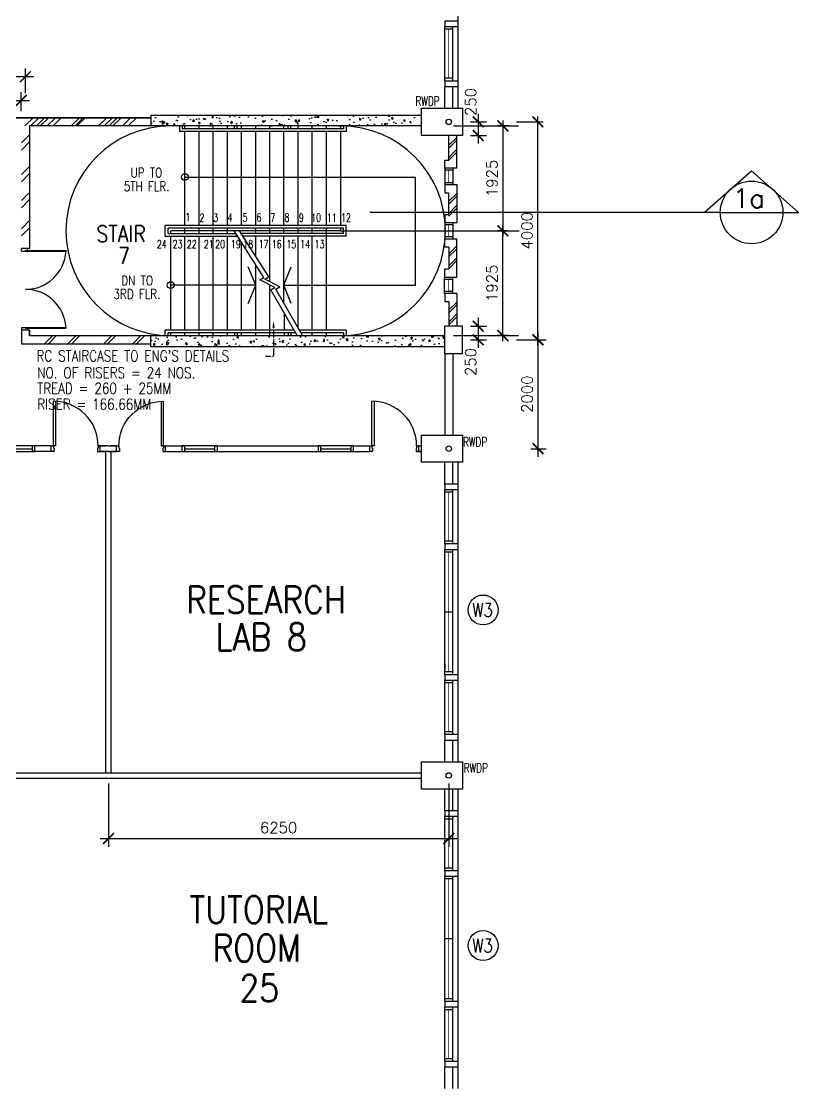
# Model space of a CAD drawing. Extents: x 2266480 to 2632177, y -858634 to -757244.
# Drawn here: x 2357669 to 2371945, y -832174 to -812578 of the extents above; entities that cross this region are included whole.
import ezdxf

# ---------------------------------------------------------------- set-up
doc = ezdxf.new("R2010")
doc.units = 0
doc.header["$LTSCALE"] = 10
doc.header["$MEASUREMENT"] = 0
doc.linetypes.add('DIVIDE', pattern=[1.25, 0.5, -0.25, 0, -0.25, 0, -0.25])
doc.layers.get('0').update_dxf_attribs({"linetype": 'CONTINUOUS'})
doc.layers.get('DEFPOINTS').update_dxf_attribs({"linetype": 'CONTINUOUS'})
for name, color, linetype in [('AR', 7, 'CONTINUOUS'), ('COL', 3, 'CONTINUOUS'), ('DIM', 7, 'CONTINUOUS'), ('DR', 7, 'CONTINUOUS'), ('H', 1, 'CONTINUOUS'), ('hatch', 7, 'CONTINUOUS'), ('LINE', 7, 'CONTINUOUS'), ('partition', 7, 'CONTINUOUS'), ('PL', 5, 'CONTINUOUS'), ('RWDP', 145, 'CONTINUOUS'), ('stair', 7, 'CONTINUOUS'), ('T50', 4, 'CONTINUOUS'), ('WALL', 2, 'CONTINUOUS'), ('WIN', 5, 'CONTINUOUS'), ('WIN-T', 7, 'CONTINUOUS'), ('WP', 50, 'DIVIDE')]:
    doc.layers.add(name, color=color, linetype=linetype)
doc.styles.add('ROMANS', font='romans')
doc.styles.get("Standard").update_dxf_attribs({"font": 'ROMANS.SHX'})
doc.dimstyles.new('STANDARD$0', dxfattribs={"dimscale": 0, "dimtxt": 8, "dimasz": 6, "dimexe": 1, "dimexo": 1, "dimgap": 3, "dimtad": 1, "dimdec": 0, "dimlfac": -1, "dimrnd": 1, "dimzin": 0, "dimdsep": 46, "dimtxsty": 'Standard', "dimcen": 0, "dimclrd": 5, "dimclre": 250, "dimadec": 0, "dimazin": 0, "dimtfac": 1, "dimtdec": 4, "dimtofl": 0, "dimtmove": 0, "dimatfit": 3, "dimfxl": 1, "dimtolj": 1, "dimtzin": 0, "dimarcsym": 0})
pattern_1 = [(95, (295872.48, 1160.54), (275.776, 231.40354), [37.5, -412.5]), (40, (295872.48, 1160.54), (-314.996084, 216.884075), [30, -330]), (145.4514, (295895.46, 1179.82), (-39.219734, 448.28764), [31.870095, -350.571056]), (91.1842, (295801.77, 1231.25), (435.8465, 318.80688), [56.25, -618.75]), (141.6356, (295838.1, 1257.8), (-13.94951, 674.85584), [47.80514, -525.8565]), (36.1842, (295801.77, 1231.25), (-13.95003, 674.85583), [45, -495]), (66, (295854.8, 1248.92), (353.385786, 68.69124), [37.5, -412.5]), (11, (295854.8, 1248.92), (-170.354297, 342.40422), [30, -330]), (116.4514, (295884.25, 1254.65), (183.03181, 411.09531), [31.870095, -350.571056]), (82.5, (295872.48, 1160.54), (-113.396593, 121.994909), [0, -326, 0, -335, 0, -331.25]), (52.5, (295872.48, 1160.54), (-46.436471, 232.454725), [0, -191, 0, -318.5, 0, -126.25]), (12.5, (295793.64, 1081.69), (196.709084, 180.760381), [0, -125, 0, -390, 0, -517.5]), (2.5, (295758.28, 1046.34), (170.794992, 241.579903), [0, -162.5, 0, -259, 0, -367.5])]

# ---------------------------------------------------------------- blocks, each defined once
blk = doc.blocks.new('FG')
at = {"layer": 'LINE', "linetype": 'Continuous'}
for points in [[(0, 0), (50, 0), (50, 100), (0, 100)], [(600, 0), (650, 0), (650, 100), (600, 100)]]:
    blk.add_lwpolyline(points, close=True, dxfattribs=at)
at = {"layer": 'LINE', "color": 5, "linetype": 'Continuous'}
for points in [[(600, 100), (50, 100)], [(50, 0), (600, 0)]]:
    blk.add_lwpolyline(points, dxfattribs=at)
at = {"layer": 'LINE', "color": 1, "linetype": 'Continuous'}
blk.add_lwpolyline([(50, 50), (600, 50)], dxfattribs=at)
blk = doc.blocks.new('_ARCHTICK')
at = {"color": 0, "linetype": 'ByBlock', "const_width": 0.15}
blk.add_lwpolyline([(-0.5, -0.5), (0.5, 0.5)], dxfattribs=at)
blk = doc.blocks.new('*D87')
at = {"layer": 'DEFPOINTS', "color": 0, "transparency": 16777216}
for p in [(2366875, -818424), (2366875, -820424), (2367158, -820424)]:
    blk.add_point(p, dxfattribs=at)
at = {"layer": 'partition', "color": 7, "lineweight": -2, "transparency": 16777216}
for p, q in [((2367158, -818274), (2367158, -820574)), ((2367025, -818424), (2367308, -818424)), ((2367025, -820424), (2367308, -820424))]:
    blk.add_line(p, q, dxfattribs=at)
at = {"layer": 'partition', "color": 7, "lineweight": -2, "transparency": 16777216, "xscale": 200, "yscale": 200, "zscale": 200}
for p, rotation in [((2367158, -818424), 90), ((2367158, -820424), 270)]:
    blk.add_blockref('_ARCHTICK', p, dxfattribs=dict(at, rotation=rotation))
at = {"layer": 'partition', "color": 7, "transparency": 16777216, "insert": (2366958, -819424), "char_height": 200, "attachment_point": 5, "rotation": 90, "style": 'ROMANS'}
blk.add_mtext('\\A1;2000', dxfattribs=at)
blk = doc.blocks.new('*D186')
at = {"layer": 'DEFPOINTS', "color": 0, "transparency": 16777216}
for p in [(2359269, -826424), (2365519, -826424), (2365519, -827582)]:
    blk.add_point(p, dxfattribs=at)
at = {"layer": 'DIM', "color": 7, "lineweight": -2, "transparency": 16777216}
for p, q in [((2359269, -826574), (2359269, -827732)), ((2365519, -826574), (2365519, -827732)), ((2359119, -827582), (2365669, -827582))]:
    blk.add_line(p, q, dxfattribs=at)
at = {"layer": 'DIM', "color": 7, "lineweight": -2, "transparency": 16777216, "xscale": 200, "yscale": 200, "zscale": 200, "rotation": 180}
blk.add_blockref('_ARCHTICK', (2359269, -827582), dxfattribs=at)
at = {"layer": 'DIM', "color": 7, "lineweight": -2, "transparency": 16777216, "xscale": 200, "yscale": 200, "zscale": 200}
blk.add_blockref('_ARCHTICK', (2365519, -827582), dxfattribs=at)
at = {"layer": 'DIM', "color": 7, "transparency": 16777216, "insert": (2362394, -827382), "char_height": 200, "attachment_point": 5, "style": 'ROMANS'}
blk.add_mtext('\\A1;6250', dxfattribs=at)
blk = doc.blocks.new('d900-1b1')
at = {"layer": 'DR'}
for p, q in [((40, 100), (40, 920)), ((80, 919), (80, 100)), ((0, 0), (0, 100)), ((0, 100), (40, 100)), ((50, 0), (0, 0)), ((80, 100), (40, 100)), ((40, 100), (40, 60)), ((40, 60), (50, 60)), ((50, 60), (50, 0)), ((860, 60), (850, 60)), ((850, 60), (850, 0)), ((850, 0), (900, 0)), ((860, 100), (860, 60)), ((900, 100), (860, 100)), ((900, 0), (900, 100))]:
    blk.add_line(p, q, dxfattribs=at)
blk.add_arc((40, 100), 820, 0, 90, dxfattribs=at)
blk = doc.blocks.new('*D318')
at = {"color": 7, "lineweight": -2, "transparency": 16777216}
for p, q in [((2366060, -814274), (2366060, -814824)), ((2365919, -814424), (2366210, -814424)), ((2365919, -814674), (2366210, -814674))]:
    blk.add_line(p, q, dxfattribs=at)
at = {"layer": 'DEFPOINTS', "color": 0, "transparency": 16777216}
for p in [(2365769, -814424), (2365769, -814674), (2366060, -814674)]:
    blk.add_point(p, dxfattribs=at)
at = {"color": 7, "lineweight": -2, "transparency": 16777216, "xscale": 200, "yscale": 200, "zscale": 200}
for p, rotation in [((2366060, -814424), 90), ((2366060, -814674), 270)]:
    blk.add_blockref('_ARCHTICK', p, dxfattribs=dict(at, rotation=rotation))
at = {"color": 7, "transparency": 16777216, "insert": (2365922, -814059), "char_height": 200, "attachment_point": 5, "rotation": 90, "style": 'ROMANS'}
blk.add_mtext('\\A1;250', dxfattribs=at)
blk = doc.blocks.new('*D311')
at = {"color": 7, "lineweight": -2, "transparency": 16777216}
for p, q in [((2366060, -818024), (2366060, -818574)), ((2365919, -818174), (2366210, -818174)), ((2365919, -818424), (2366210, -818424))]:
    blk.add_line(p, q, dxfattribs=at)
at = {"layer": 'DEFPOINTS', "color": 0, "transparency": 16777216}
for p in [(2365769, -818174), (2365769, -818424), (2366060, -818424)]:
    blk.add_point(p, dxfattribs=at)
at = {"color": 7, "lineweight": -2, "transparency": 16777216, "xscale": 200, "yscale": 200, "zscale": 200}
for p, rotation in [((2366060, -818174), 90), ((2366060, -818424), 270)]:
    blk.add_blockref('_ARCHTICK', p, dxfattribs=dict(at, rotation=rotation))
at = {"color": 7, "transparency": 16777216, "insert": (2365922, -818833), "char_height": 200, "attachment_point": 5, "rotation": 90, "style": 'ROMANS'}
blk.add_mtext('\\A1;250', dxfattribs=at)
blk = doc.blocks.new('*D312')
at = {"color": 7, "lineweight": -2, "transparency": 16777216}
for p, q in [((2367156, -818524), (2367156, -814324)), ((2366763, -814424), (2367256, -814424)), ((2366763, -818424), (2367256, -818424))]:
    blk.add_line(p, q, dxfattribs=at)
at = {"layer": 'DEFPOINTS', "color": 0, "transparency": 16777216}
for p in [(2366663, -814424), (2367156, -814424), (2366663, -818424)]:
    blk.add_point(p, dxfattribs=at)
at = {"color": 7, "lineweight": -2, "transparency": 16777216, "xscale": 200, "yscale": 200, "zscale": 200}
for p, rotation in [((2367156, -814424), 90), ((2367156, -818424), 270)]:
    blk.add_blockref('_ARCHTICK', p, dxfattribs=dict(at, rotation=rotation))
at = {"color": 7, "transparency": 16777216, "insert": (2366956, -816424), "char_height": 200, "attachment_point": 5, "rotation": 90, "style": 'ROMANS'}
blk.add_mtext('\\A1;4000', dxfattribs=at)
blk = doc.blocks.new('*D313')
at = {"layer": 'DEFPOINTS', "color": 0, "transparency": 16777216}
for p in [(2366717, -814499), (2366513, -816424), (2366701, -816424)]:
    blk.add_point(p, dxfattribs=at)
at = {"layer": 'stair', "color": 7, "lineweight": -2, "transparency": 16777216}
for p, q in [((2366617, -814499), (2366413, -814499)), ((2366513, -814399), (2366513, -816524)), ((2366601, -816424), (2366413, -816424))]:
    blk.add_line(p, q, dxfattribs=at)
at = {"layer": 'stair', "color": 7, "lineweight": -2, "transparency": 16777216, "xscale": 200, "yscale": 200, "zscale": 200}
for p, rotation in [((2366513, -814499), 90), ((2366513, -816424), 270)]:
    blk.add_blockref('_ARCHTICK', p, dxfattribs=dict(at, rotation=rotation))
at = {"layer": 'stair', "color": 7, "transparency": 16777216, "insert": (2366313, -815462), "char_height": 200, "attachment_point": 5, "rotation": 90, "style": 'ROMANS'}
blk.add_mtext('\\A1;1925', dxfattribs=at)
blk = doc.blocks.new('*D314')
at = {"layer": 'DEFPOINTS', "color": 0, "transparency": 16777216}
for p in [(2366513, -816424), (2366701, -816424), (2366717, -818349)]:
    blk.add_point(p, dxfattribs=at)
at = {"layer": 'stair', "color": 7, "lineweight": -2, "transparency": 16777216}
for p, q in [((2366513, -818449), (2366513, -816324)), ((2366601, -816424), (2366413, -816424)), ((2366617, -818349), (2366413, -818349))]:
    blk.add_line(p, q, dxfattribs=at)
at = {"layer": 'stair', "color": 7, "lineweight": -2, "transparency": 16777216, "xscale": 200, "yscale": 200, "zscale": 200}
for p, rotation in [((2366513, -816424), 90), ((2366513, -818349), 270)]:
    blk.add_blockref('_ARCHTICK', p, dxfattribs=dict(at, rotation=rotation))
at = {"layer": 'stair', "color": 7, "transparency": 16777216, "insert": (2366313, -817387), "char_height": 200, "attachment_point": 5, "rotation": 90, "style": 'ROMANS'}
blk.add_mtext('\\A1;1925', dxfattribs=at)
blk = doc.blocks.new('*D315')
at = {"color": 7, "lineweight": -2, "transparency": 16777216}
for p, q in [((2357894, -813596), (2355119, -813596)), ((2355269, -813900), (2355269, -813446)), ((2357744, -813900), (2357744, -813446))]:
    blk.add_line(p, q, dxfattribs=at)
at = {"layer": 'DEFPOINTS', "color": 0, "transparency": 16777216}
for p in [(2355269, -813596), (2355269, -814050), (2357744, -814050)]:
    blk.add_point(p, dxfattribs=at)
at = {"color": 7, "lineweight": -2, "transparency": 16777216, "xscale": 200, "yscale": 200, "zscale": 200}
for p, rotation in [((2355269, -813596), 179.9999999881771), ((2357744, -813596), 359.9999999881771)]:
    blk.add_blockref('_ARCHTICK', p, dxfattribs=dict(at, rotation=rotation))
at = {"color": 7, "transparency": 16777216, "insert": (2356411, -813391), "char_height": 200, "attachment_point": 5, "rotation": 360, "style": 'ROMANS'}
blk.add_mtext('\\A1;2475', dxfattribs=at)
blk = doc.blocks.new('*D317')
at = {"layer": 'DEFPOINTS', "color": 0, "transparency": 16777216}
for p in [(2357669, -814031), (2355894, -814380), (2357669, -814380)]:
    blk.add_point(p, dxfattribs=at)
at = {"layer": 'LINE', "color": 7, "lineweight": -2, "transparency": 16777216}
for p, q in [((2355894, -814230), (2355894, -813881)), ((2357669, -814230), (2357669, -813881)), ((2355744, -814031), (2357819, -814031))]:
    blk.add_line(p, q, dxfattribs=at)
at = {"layer": 'LINE', "color": 7, "lineweight": -2, "transparency": 16777216, "xscale": 200, "yscale": 200, "zscale": 200, "rotation": 180}
blk.add_blockref('_ARCHTICK', (2355894, -814031), dxfattribs=at)
at = {"layer": 'LINE', "color": 7, "lineweight": -2, "transparency": 16777216, "xscale": 200, "yscale": 200, "zscale": 200}
blk.add_blockref('_ARCHTICK', (2357669, -814031), dxfattribs=at)
at = {"layer": 'LINE', "color": 7, "transparency": 16777216, "insert": (2356782, -813831), "char_height": 200, "attachment_point": 5, "style": 'ROMANS'}
blk.add_mtext('\\A1;1775', dxfattribs=at)
blk = doc.blocks.new('D1500-1')
at = {"layer": 'DR'}
for p, q in [((38, 77), (38, 821)), ((38, 821), (50, 820)), ((50, 0), (50, 820)), ((1462, 821), (1450, 820)), ((1450, 0), (1450, 820)), ((1462, 77), (1462, 821)), ((38, 115), (0, 115)), ((50, 0), (0, 0)), ((50, 77), (38, 77)), ((1450, 77), (1462, 77)), ((1462, 115), (1500, 115)), ((1450, 0), (1500, 0))]:
    blk.add_line(p, q, dxfattribs=at)
for centre, start, end in [((5, 77), 0.0238, 86.5289), ((1495, 77), 93.4711, 179.9762)]:
    blk.add_arc(centre, 745, start, end, dxfattribs=at)

msp = doc.modelspace()

# ---------------------------------------------------------------- hatches: boundary and pattern name
at = {"layer": 'hatch'}
h = msp.add_hatch(dxfattribs=at)
h.set_pattern_fill('AR-CONC', color=0, scale=50, angle=45, style=0)
h.set_pattern_definition(pattern_1)
h.paths.add_polyline_path([(2360049.4, -814299.1), (2365019.4, -814299.1), (2365019.4, -814499.1), (2360049.4, -814499.1)])
h = msp.add_hatch(dxfattribs=at)
h.set_pattern_fill('AR-CONC', color=0, scale=50, angle=45, style=0)
h.set_pattern_definition(pattern_1)
h.paths.add_polyline_path([(2360049.4, -818349.1), (2360049.4, -818549.1), (2365444.4, -818549.1), (2365444.4, -818349.1)])

# ---------------------------------------------------------------- linework, layer by layer
at = {"color": 0}
for p, q in [((2365694.4, -814174.1), (2365694.4, -808674.1)), ((2357669.4, -818349.1), (2357669.4, -818499.1)), ((2365694.4, -826174.1), (2365694.4, -820674.1)), ((2365694.4, -832174.1), (2365694.4, -826674.1))]:
    msp.add_line(p, q, dxfattribs=at)
at = {"layer": 'AR', "color": 0}
for p, q in [((2370210.5, -816086.9), (2371078, -815324.6)), ((2371945.5, -816086.9), (2371078, -815324.6)), ((2370210.5, -816086.9), (2364072.2, -816086.9)), ((2370505.6, -816086.9), (2370210.5, -816086.9)), ((2370505.6, -816086.9), (2371655.6, -816086.9)), ((2371655.6, -816086.9), (2371945.5, -816086.9))]:
    msp.add_line(p, q, dxfattribs=at)
msp.add_circle((2371080.6, -816086.9), 575, dxfattribs=at)
at = {"layer": 'COL', "color": 0}
for p, q in [((2360049.4, -814299.1), (2365019.4, -814299.1)), ((2360049.4, -814299.1), (2360049.4, -814499.1)), ((2365019.4, -814499.1), (2360049.4, -814499.1)), ((2365444.4, -818674.1), (2365444.4, -818174.1)), ((2365769.4, -818174.1), (2365444.4, -818174.1)), ((2365769.4, -818674.1), (2365769.4, -818174.1)), ((2360049.4, -818349.1), (2365444.4, -818349.1)), ((2360049.4, -818549.1), (2360049.4, -818349.1)), ((2360049.4, -818549.1), (2365444.4, -818549.1)), ((2365444.4, -818674.1), (2365769.4, -818674.1))]:
    msp.add_line(p, q, dxfattribs=at)
for points in [[(2365769.4, -814674.1), (2365019.4, -814674.1), (2365019.4, -814174.1), (2365769.4, -814174.1)], [(2365769.4, -820674.1), (2365019.4, -820674.1), (2365019.4, -820174.1), (2365769.4, -820174.1)], [(2365769.4, -826674.1), (2365019.4, -826674.1), (2365019.4, -826174.1), (2365769.4, -826174.1)]]:
    msp.add_lwpolyline(points, close=True, dxfattribs=at)
at = {"layer": 'DR', "color": 0}
for p, q in [((2359119.4, -820374.1), (2359219.4, -820374.1)), ((2359419.4, -820374.1), (2359319.4, -820374.1)), ((2364919.4, -820374.1), (2365019.4, -820374.1)), ((2359219.4, -820474.1), (2359119.4, -820474.1)), ((2359119.4, -820474.1), (2359219.4, -820474.1)), ((2359119.4, -820474.1), (2359219.4, -820474.1)), ((2359269.4, -820474.1), (2359119.4, -820474.1)), ((2359269.4, -820474.1), (2359419.4, -820474.1)), ((2359319.4, -820474.1), (2359419.4, -820474.1)), ((2359419.4, -820474.1), (2359319.4, -820474.1)), ((2359419.4, -820474.1), (2359319.4, -820474.1)), ((2365019.4, -820474.1), (2364919.4, -820474.1)), ((2364919.4, -820474.1), (2365019.4, -820474.1)), ((2364919.4, -820474.1), (2365019.4, -820474.1))]:
    msp.add_line(p, q, dxfattribs=at)
at = {"layer": 'H', "color": 0}
for p, q in [((2358096.9, -814349.1), (2357946.9, -814499.1)), ((2358167.6, -814349.1), (2358017.6, -814499.1)), ((2358736.4, -814349.1), (2358586.4, -814499.1)), ((2358807.1, -814349.1), (2358657.1, -814499.1)), ((2359430.4, -814349.1), (2359280.4, -814499.1)), ((2359501.1, -814349.1), (2359351.1, -814499.1)), ((2365517.3, -814859.9), (2365667.3, -814709.9)), ((2365517.3, -814911.6), (2365667.3, -814761.6)), ((2365519.4, -815076.6), (2365669.4, -814926.6)), ((2365519.4, -815128.3), (2365669.4, -814978.3)), ((2365517.3, -815888.5), (2365667.3, -815738.5)), ((2365517.3, -815940.2), (2365667.3, -815790.2)), ((2365519.4, -816105.3), (2365669.4, -815955.3)), ((2365519.4, -816156.9), (2365669.4, -816006.9)), ((2365517.3, -816851), (2365667.3, -816701)), ((2365517.3, -816902.7), (2365667.3, -816752.7)), ((2365519.4, -817067.8), (2365669.4, -816917.8)), ((2365519.4, -817119.4), (2365669.4, -816969.4)), ((2365517.3, -817884.2), (2365667.3, -817734.2)), ((2365517.3, -817935.9), (2365667.3, -817785.9)), ((2365519.4, -818100.9), (2365669.4, -817950.9)), ((2365519.4, -818152.6), (2365669.4, -818002.6)), ((2358245.9, -818349.1), (2358095.9, -818499.1)), ((2358316.6, -818349.1), (2358166.6, -818499.1)), ((2358674.9, -818349.1), (2358524.9, -818499.1)), ((2358745.6, -818349.1), (2358595.6, -818499.1)), ((2359331.9, -818349.1), (2359181.9, -818499.1)), ((2359402.6, -818349.1), (2359252.6, -818499.1)), ((2359864.5, -818349.1), (2359714.5, -818499.1)), ((2359935.3, -818349.1), (2359785.3, -818499.1))]:
    msp.add_line(p, q, dxfattribs=at)
at = {"layer": 'hatch', "color": 0}
for p, q in [((2357734.5, -814499.1), (2357884.5, -814349.1)), ((2357840.6, -814499.1), (2357990.6, -814349.1)), ((2358144.8, -814499.1), (2358294.8, -814349.1)), ((2358250.9, -814499.1), (2358400.9, -814349.1)), ((2358584.6, -814499.1), (2358734.6, -814349.1)), ((2358690.7, -814499.1), (2358840.7, -814349.1)), ((2359086.9, -814499.1), (2359236.9, -814349.1)), ((2359193, -814499.1), (2359343, -814349.1)), ((2359526.7, -814499.1), (2359676.7, -814349.1)), ((2359632.8, -814499.1), (2359782.8, -814349.1)), ((2357819.4, -814660.9), (2357669.4, -814810.9)), ((2357819.4, -814793.3), (2357669.4, -814943.3)), ((2357819.4, -815242.3), (2357669.4, -815392.3)), ((2357819.4, -815374.7), (2357669.4, -815524.7)), ((2357819.4, -815718.6), (2357669.4, -815868.6)), ((2357819.4, -815851), (2357669.4, -816001)), ((2357819.4, -816237), (2357669.4, -816387)), ((2357819.4, -816369.4), (2357669.4, -816519.4))]:
    msp.add_line(p, q, dxfattribs=at)
at = {"layer": 'LINE', "color": 0}
msp.add_lwpolyline([(2362319.4, -820374.1), (2362319.4, -820374.1)], dxfattribs=at)
at = {"layer": 'partition', "color": 0}
for p, q in [((2358219.4, -820374.1), (2357869.4, -820374.1)), ((2359269.4, -820374.1), (2359119.4, -820374.1)), ((2359269.4, -820374.1), (2359419.4, -820374.1)), ((2360319.4, -820374.1), (2360669.4, -820374.1)), ((2361219.4, -820374.1), (2363169.4, -820374.1)), ((2363719.4, -820374.1), (2364069.4, -820374.1)), ((2358219.4, -820474.1), (2357869.4, -820474.1)), ((2359119.4, -820474.1), (2359219.4, -820474.1)), ((2359119.4, -820474.1), (2359219.4, -820474.1)), ((2359219.4, -820474.1), (2359119.4, -820474.1)), ((2359119.4, -820474.1), (2359219.4, -820474.1)), ((2359219.4, -826374.1), (2359219.4, -820474.1)), ((2359319.4, -826374.1), (2359319.4, -820474.1)), ((2359419.4, -820474.1), (2359319.4, -820474.1)), ((2359419.4, -820474.1), (2359319.4, -820474.1)), ((2359319.4, -820474.1), (2359419.4, -820474.1)), ((2359419.4, -820474.1), (2359319.4, -820474.1)), ((2360319.4, -820474.1), (2360669.4, -820474.1)), ((2361219.4, -820474.1), (2363169.4, -820474.1)), ((2363719.4, -820474.1), (2364069.4, -820474.1)), ((2364919.4, -820474.1), (2365019.4, -820474.1)), ((2364919.4, -820474.1), (2365019.4, -820474.1)), ((2365019.4, -820474.1), (2364919.4, -820474.1)), ((2364919.4, -820474.1), (2365019.4, -820474.1)), ((2365444.4, -824374.1), (2365444.4, -824474.1)), ((2355894.4, -826374.1), (2365019.4, -826374.1)), ((2355894.4, -826474.1), (2365019.4, -826474.1))]:
    msp.add_line(p, q, dxfattribs=at)
at = {"layer": 'PL', "color": 0}
for p, q in [((2365444.4, -815274.1), (2365444.4, -815574.1)), ((2365594.4, -815312.1), (2365444.4, -815312.1)), ((2365594.4, -815274.1), (2365594.4, -815574.1)), ((2365444.4, -816274.1), (2365444.4, -816574.1)), ((2365594.4, -816312.1), (2365444.4, -816312.1)), ((2365594.4, -816274.1), (2365594.4, -816574.1)), ((2365594.4, -816536.1), (2365444.4, -816536.1)), ((2365443, -817574.1), (2365443, -817274.1)), ((2365594.4, -817574.1), (2365594.4, -817274.1)), ((2365594.4, -817536.1), (2365444.4, -817536.1))]:
    msp.add_line(p, q, dxfattribs=at)
at = {"layer": 'RWDP', "color": 0}
for centre in [(2365519.4, -814425), (2365519.4, -820424.1), (2365519.4, -826424.1)]:
    msp.add_circle(centre, 50, dxfattribs=at)
at = {"layer": 'stair', "color": 0}
for p, q in [((2360573.1, -814499.1), (2360573.1, -814599.1)), ((2360623.1, -814499.1), (2360623.1, -814549.1)), ((2363583.1, -814549.1), (2360623.1, -814549.1)), ((2360673.1, -814549.1), (2360673.1, -814499.1)), ((2360933.1, -814549.1), (2360933.1, -814499.1)), ((2361193.1, -814549.1), (2361193.1, -814499.1)), ((2361453.1, -814549.1), (2361453.1, -814499.1)), ((2361584.8, -814549.1), (2361584.8, -814499.1)), ((2361634.8, -814549.1), (2361634.8, -814499.1)), ((2361713.1, -814549.1), (2361713.1, -814499.1)), ((2361973.1, -814549.1), (2361973.1, -814499.1)), ((2362233.1, -814549.1), (2362233.1, -814499.1)), ((2362493.1, -814549.1), (2362493.1, -814499.1)), ((2362571.4, -814549.1), (2362571.4, -814499.1)), ((2362621.4, -814549.1), (2362621.4, -814499.1)), ((2362753.1, -814549.1), (2362753.1, -814499.1)), ((2363013.1, -814549.1), (2363013.1, -814499.1)), ((2363273.1, -814549.1), (2363273.1, -814499.1)), ((2363533.1, -814499.1), (2363533.1, -814549.1)), ((2363583.1, -814499.1), (2363583.1, -814549.1)), ((2363633.1, -814499.1), (2363633.1, -814599.1)), ((2365608.1, -814499.1), (2366799.1, -814499.1)), ((2363633.1, -814599.1), (2360573.1, -814599.1)), ((2360673.1, -816324.1), (2360673.1, -814599.1)), ((2360933.1, -816324.1), (2360933.1, -814599.1)), ((2361193.1, -816324.1), (2361193.1, -814599.1)), ((2361453.1, -816324.1), (2361453.1, -814599.1)), ((2361713.1, -816324.1), (2361713.1, -814599.1)), ((2361973.1, -816324.1), (2361973.1, -814599.1)), ((2362233.1, -816324.1), (2362233.1, -814599.1)), ((2362493.1, -816324.1), (2362493.1, -814599.1)), ((2362753.1, -816324.1), (2362753.1, -814599.1)), ((2363013.1, -816324.1), (2363013.1, -814599.1)), ((2363273.1, -816324.1), (2363273.1, -814599.1)), ((2363533.1, -814599.1), (2363533.1, -816324.1)), ((2360673.1, -815436.6), (2364905.7, -815436.6)), ((2364905.7, -817420.7), (2364905.7, -815436.6)), ((2363633.1, -816324.1), (2360313.1, -816324.1)), ((2360313.1, -816524.1), (2360313.1, -816324.1)), ((2363633.1, -816524.1), (2363633.1, -816324.1)), ((2360313.1, -816524.1), (2361640.1, -816524.1)), ((2363583.1, -816374.1), (2360363.1, -816374.1)), ((2360363.1, -816474.1), (2360363.1, -816374.1)), ((2360363.1, -816474.1), (2361608.2, -816474.1)), ((2360708.1, -816424.1), (2360413.1, -816424.1)), ((2360413.1, -816474.1), (2360413.1, -816424.1)), ((2360413.1, -818249.1), (2360413.1, -816524.1)), ((2360673.1, -816424.1), (2360673.1, -816374.1)), ((2363533.1, -816424.1), (2360673.1, -816424.1)), ((2360673.1, -816474.1), (2360673.1, -816424.1)), ((2360673.1, -818249.1), (2360673.1, -816524.1)), ((2360933.1, -816424.1), (2360933.1, -816374.1)), ((2360933.1, -816474.1), (2360933.1, -816424.1)), ((2360933.1, -818249.1), (2360933.1, -816524.1)), ((2361193.1, -816424.1), (2361193.1, -816374.1)), ((2361193.1, -816424.1), (2361193.1, -816374.1)), ((2361193.1, -816474.1), (2361193.1, -816424.1)), ((2361193.1, -818249.1), (2361193.1, -816524.1)), ((2361453.1, -816424.1), (2361453.1, -816374.1)), ((2361453.1, -816424.1), (2361453.1, -816374.1)), ((2361453.1, -816474.1), (2361453.1, -816424.1)), ((2361453.1, -818249.1), (2361453.1, -816524.1)), ((2363583.1, -816474.1), (2361708.8, -816474.1)), ((2363533.1, -816424.1), (2361733.7, -816424.1)), ((2363633.1, -816524.1), (2361740.8, -816524.1)), ((2361973.1, -816424.1), (2361973.1, -816374.1)), ((2361973.1, -816474.1), (2361973.1, -816424.1)), ((2361973.1, -816474.1), (2361973.1, -816428.5)), ((2361973.1, -816887.7), (2361973.1, -816524.1)), ((2362233.1, -816424.1), (2362233.1, -816374.1)), ((2362233.1, -816474.1), (2362233.1, -816424.1)), ((2362233.1, -816474.1), (2362233.1, -816424.1)), ((2362233.1, -817356), (2362233.1, -816524.1)), ((2362493.1, -816424.1), (2362493.1, -816374.1)), ((2362493.1, -816474.1), (2362493.1, -816424.1)), ((2362493.1, -816474.1), (2362493.1, -816424.1)), ((2362493.1, -817752.5), (2362493.1, -816524.1)), ((2362753.1, -816424.1), (2362753.1, -816374.1)), ((2362753.1, -816474.1), (2362753.1, -816424.1)), ((2362753.1, -816474.1), (2362753.1, -816424.1)), ((2362753.1, -818207.4), (2362753.1, -816524.1)), ((2363013.1, -816424.1), (2363013.1, -816374.1)), ((2363013.1, -816474.1), (2363013.1, -816424.1)), ((2363013.1, -816474.1), (2363013.1, -816424.1)), ((2363013.1, -818249.1), (2363013.1, -816524.1)), ((2363273.1, -816424.1), (2363273.1, -816374.1)), ((2363273.1, -818249.1), (2363273.1, -816374.1)), ((2363273.1, -816474.1), (2363273.1, -816424.1)), ((2363273.1, -816474.1), (2363273.1, -816424.1)), ((2363533.1, -816374.1), (2363533.1, -816424.1)), ((2363533.1, -816424.1), (2366810.1, -816424.1)), ((2363583.1, -816474.1), (2363583.1, -816374.1)), ((2361713.1, -818249.1), (2361713.1, -816626.8)), ((2361973.1, -818249.1), (2361973.1, -817046)), ((2361973.1, -817420.7), (2360413.1, -817420.7)), ((2362233.1, -818349.1), (2362233.1, -817418)), ((2362493.1, -817420.7), (2364905.7, -817420.7)), ((2362500.6, -818249.1), (2362500.6, -817928.4)), ((2360313.1, -818349.1), (2360313.1, -818249.1)), ((2362676.4, -818249.1), (2360313.1, -818249.1)), ((2360363.1, -818349.1), (2360363.1, -818299.1)), ((2362705, -818299.1), (2360363.1, -818299.1)), ((2360413.1, -818349.1), (2360413.1, -818299.1)), ((2360673.1, -818349.1), (2360673.1, -818299.1)), ((2360933.1, -818349.1), (2360933.1, -818299.1)), ((2361193.1, -818349.1), (2361193.1, -818299.1)), ((2361453.1, -818349.1), (2361453.1, -818299.1)), ((2361584.8, -818299.1), (2361584.8, -818349.1)), ((2361634.8, -818299.1), (2361634.8, -818349.1)), ((2361713.1, -818349.1), (2361713.1, -818299.1)), ((2361973.1, -818349.1), (2361973.1, -818299.1)), ((2362500.6, -818349.1), (2362500.6, -818299.1)), ((2362571.4, -818299.1), (2362571.4, -818349.1)), ((2362621.4, -818299.1), (2362621.4, -818349.1)), ((2363633.1, -818249.1), (2362776.9, -818249.1)), ((2363583.1, -818299.1), (2362805.5, -818299.1)), ((2363013.1, -818349.1), (2363013.1, -818299.1)), ((2363273.1, -818349.1), (2363273.1, -818299.1)), ((2363583.1, -818299.1), (2363583.1, -818349.1)), ((2363633.1, -818249.1), (2363633.1, -818349.1)), ((2365608.1, -818349.1), (2366799.1, -818349.1))]:
    msp.add_line(p, q, dxfattribs=at)
for points in [[(2362733.6, -818349.1), (2362252.3, -817507.2), (2362324.6, -817465.9), (2362051.1, -817322.8), (2362123.3, -817281.5), (2361576.3, -816424.1)], [(2362834.1, -818349.1), (2362345.2, -817493.8), (2362417.4, -817452.5), (2362144, -817309.4), (2362216.2, -817268.1), (2361676.9, -816424.1)], [(2361838.3, -817757.7), (2361973.1, -817420.7), (2361838.3, -817083.6)], [(2362627.8, -817757.7), (2362493.1, -817420.7), (2362627.8, -817083.6)]]:
    msp.add_lwpolyline(points, dxfattribs=at)
for centre in [(2360673.1, -815436.6), (2360413.1, -817420.7)]:
    msp.add_circle(centre, 62.5, dxfattribs=at)
for centre, start, end in [((2360413.1, -816424.1), 90, 270), ((2363533.1, -816424.1), 270, 90)]:
    msp.add_arc(centre, 1925, start, end, dxfattribs=at)
at = {"layer": 'WALL', "color": 0}
for p, q in [((2365444.4, -814174.1), (2365444.4, -813774.1)), ((2365594.4, -814174.1), (2365594.4, -813774.1)), ((2360049.4, -814349.1), (2355894.4, -814349.1)), ((2356344.4, -814349.1), (2360049.4, -814349.1)), ((2360049.4, -814499.1), (2357819.4, -814499.1)), ((2357819.4, -814499.1), (2357819.4, -816749.1)), ((2365669.4, -815274.1), (2365669.4, -814674.1)), ((2365444.4, -815124.1), (2365519.4, -815124.1)), ((2365444.4, -815274.1), (2365444.4, -815124.1)), ((2365669.4, -815274.1), (2365444.4, -815274.1)), ((2365444.4, -815574.1), (2365444.4, -815724.1)), ((2365444.4, -815574.1), (2365669.4, -815574.1)), ((2365444.4, -815724.1), (2365519.4, -815724.1)), ((2365519.4, -816124.1), (2365519.4, -815724.1)), ((2365669.4, -815574.1), (2365669.4, -816274.1)), ((2365444.4, -816124.1), (2365519.4, -816124.1)), ((2365519.4, -816724.1), (2365444.4, -816724.1)), ((2365519.4, -816724.1), (2365519.4, -817124.1)), ((2365669.4, -817274.1), (2365669.4, -816574.1)), ((2357819.4, -816749.1), (2357669.4, -816749.1)), ((2365444.4, -817274.1), (2365444.4, -817124.1)), ((2365444.4, -817124.1), (2365519.4, -817124.1)), ((2365444.4, -817274.1), (2365669.4, -817274.1)), ((2365669.4, -817574.1), (2365444.4, -817574.1)), ((2365444.4, -817574.1), (2365444.4, -817724.1)), ((2365444.4, -817724.1), (2365519.4, -817724.1)), ((2365519.4, -817724.1), (2365519.4, -818174.1)), ((2365669.4, -817574.1), (2365669.4, -818174.1)), ((2357669.4, -818249.1), (2357669.4, -818349.1)), ((2357819.4, -818249.1), (2357669.4, -818249.1)), ((2357819.4, -818349.1), (2357819.4, -818249.1)), ((2357819.4, -818249.1), (2357819.4, -818349.1)), ((2357669.4, -818499.1), (2360049.4, -818499.1)), ((2357819.4, -818349.1), (2360049.4, -818349.1)), ((2365444.4, -818674.1), (2365446.2, -820174.1)), ((2365596.2, -818674.1), (2365596.2, -820174.1)), ((2365444.4, -821074.1), (2365444.4, -820674.1)), ((2365594.4, -821074.1), (2365594.4, -820674.1)), ((2365444.4, -826174.1), (2365444.4, -825774.1)), ((2365594.4, -826174.1), (2365594.4, -825774.1)), ((2365444.4, -827074.1), (2365444.4, -826674.1)), ((2365594.4, -827074.1), (2365594.4, -826674.1)), ((2365444.4, -832174.1), (2365444.4, -831774.1)), ((2365594.4, -832174.1), (2365594.4, -831774.1))]:
    msp.add_line(p, q, dxfattribs=at)
for points in [[(2365694.4, -812574.1), (2365444.4, -812574.1), (2365444.4, -812674.1), (2365694.4, -812674.1)], [(2365694.4, -813674.1), (2365444.4, -813674.1), (2365444.4, -813774.1), (2365694.4, -813774.1)], [(2365694.4, -821074.1), (2365444.4, -821074.1), (2365444.4, -821174.1), (2365694.4, -821174.1)], [(2365694.4, -822174.1), (2365444.4, -822174.1), (2365444.4, -822274.1), (2365694.4, -822274.1)], [(2365694.4, -824574.1), (2365444.4, -824574.1), (2365444.4, -824674.1), (2365694.4, -824674.1)], [(2365694.4, -825674.1), (2365444.4, -825674.1), (2365444.4, -825774.1), (2365694.4, -825774.1)], [(2365694.4, -827074.1), (2365444.4, -827074.1), (2365444.4, -827174.1), (2365694.4, -827174.1)], [(2365694.4, -828174.1), (2365444.4, -828174.1), (2365444.4, -828274.1), (2365694.4, -828274.1)], [(2365694.4, -830574.1), (2365444.4, -830574.1), (2365444.4, -830674.1), (2365694.4, -830674.1)], [(2365694.4, -831674.1), (2365444.4, -831674.1), (2365444.4, -831774.1), (2365694.4, -831774.1)]]:
    msp.add_lwpolyline(points, close=True, dxfattribs=at)
for points in [[(2365519.4, -815124.1), (2365519.4, -814674.1)], [(2365444.4, -816124.1), (2365444.4, -816274.1), (2365669.4, -816274.1)], [(2365444.4, -816724.1), (2365444.4, -816574.1), (2365669.4, -816574.1)]]:
    msp.add_lwpolyline(points, dxfattribs=at)
at = {"layer": 'WIN', "color": 0}
for p, q in [((2365444.4, -813674.1), (2365444.4, -812674.1)), ((2365594.4, -812724.1), (2365444.4, -812724.1)), ((2365594.4, -813674.1), (2365594.4, -812674.1)), ((2365594.4, -813624.1), (2365444.4, -813624.1)), ((2365444.4, -815536.1), (2365594.4, -815536.1)), ((2365444.4, -815724.1), (2365519.4, -815724.1)), ((2365444.4, -817312.1), (2365594.4, -817312.1)), ((2365444.4, -822174.1), (2365444.4, -821174.1)), ((2365594.4, -821224.1), (2365444.4, -821224.1)), ((2365594.4, -822174.1), (2365594.4, -821174.1)), ((2365594.4, -822124.1), (2365444.4, -822124.1)), ((2365444.4, -824574.1), (2365444.4, -822274.1)), ((2365594.4, -822324.1), (2365444.4, -822324.1)), ((2365594.4, -824574.1), (2365594.4, -822274.1)), ((2365594.4, -823424.1), (2365444.4, -823424.1)), ((2365594.4, -824524.1), (2365444.4, -824524.1)), ((2365444.4, -825674.1), (2365444.4, -824674.1)), ((2365594.4, -824724.1), (2365444.4, -824724.1)), ((2365594.4, -825674.1), (2365594.4, -824674.1)), ((2365594.4, -825624.1), (2365444.4, -825624.1)), ((2365444.4, -828174.1), (2365444.4, -827174.1)), ((2365594.4, -827224.1), (2365444.4, -827224.1)), ((2365594.4, -828174.1), (2365594.4, -827174.1)), ((2365594.4, -828124.1), (2365444.4, -828124.1)), ((2365444.4, -830574.1), (2365444.4, -828274.1)), ((2365594.4, -830574.1), (2365594.4, -828274.1)), ((2365594.4, -828324.1), (2365444.4, -828324.1)), ((2365594.4, -829424.1), (2365444.4, -829424.1)), ((2365594.4, -830524.1), (2365444.4, -830524.1)), ((2365444.4, -831674.1), (2365444.4, -830674.1)), ((2365594.4, -830724.1), (2365444.4, -830724.1)), ((2365594.4, -831674.1), (2365594.4, -830674.1)), ((2365594.4, -831624.1), (2365444.4, -831624.1))]:
    msp.add_line(p, q, dxfattribs=at)
at = {"layer": 'WIN', "color": 0, "const_width": 10, "flags": 128}
for points in [[(2365519.4, -812724.1), (2365519.4, -813624.1)], [(2365519.4, -815312.1), (2365519.4, -815536.1)], [(2365519.4, -816312.1), (2365519.4, -816536.1)], [(2365519.4, -817536.1), (2365519.4, -817312.1)], [(2365519.4, -822124.1), (2365519.4, -821224.1)], [(2365519.4, -824524.1), (2365519.4, -822324.1)], [(2365519.4, -824724.1), (2365519.4, -825624.1)], [(2365519.4, -828124.1), (2365519.4, -827224.1)], [(2365519.4, -830524.1), (2365519.4, -828324.1)], [(2365519.4, -830724.1), (2365519.4, -831624.1)]]:
    msp.add_lwpolyline(points, dxfattribs=at)
at = {"layer": 'WIN-T', "color": 0}
for centre in [(2366151, -823385.8), (2366151, -829546.9)]:
    msp.add_circle(centre, 275, dxfattribs=at)
at = {"layer": 'WP', "color": 0}
for p in [(2362301.8, -818202.1), (2362153.4, -818727)]:
    msp.add_line(p, (2362301.8, -818727), dxfattribs=at)
msp.add_solid([(2362281, -818202.1), (2362322.6, -818202.1), (2362301.8, -818077.1)], dxfattribs=at)

# ---------------------------------------------------------------- block references
at = {"color": 0, "rotation": 270}
msp.add_blockref('D1500-1', (2357669.4, -816749.1), dxfattribs=at)
at = {"layer": 'DEFPOINTS', "color": 0}
for p in [(2357269.4, -820474.1), (2360619.4, -820474.1), (2363119.4, -820474.1)]:
    msp.add_blockref('FG', p, dxfattribs=at)
at = {"layer": 'DR', "color": 0}
for p in [(2358219.4, -820474.1), (2364069.4, -820474.1)]:
    msp.add_blockref('d900-1b1', p, dxfattribs=at)
at = {"layer": 'DR', "color": 0, "xscale": -1}
msp.add_blockref('d900-1b1', (2360319.4, -820474.1), dxfattribs=at)

# ---------------------------------------------------------------- texts
at = {"layer": 'AR', "color": 0, "style": 'ROMANS'}
msp.add_text('1a', height=350, dxfattribs=at).set_placement((2370735.7, -816003.6))
at = {"layer": 'RWDP', "color": 0, "style": 'ROMANS', "width": 0.7}
for p in [(2364906.6, -814126.8), (2365781.6, -820384.8), (2365793.6, -826371.8)]:
    msp.add_text('RWDP', height=170, dxfattribs=at).set_placement(p)
at = {"layer": 'stair', "color": 0, "style": 'ROMANS'}
for s, height, width, p in [('UP TO', 175, 0.8, (2359675.5, -815444.4)), ('5TH FLR.', 175, 0.8, (2359550.8, -815693.7)), ('1', 150, 0.7, (2360681.2, -816249.1)), ('2', 150, 0.7, (2360940.8, -816259.6)), ('3', 150, 0.7, (2361195.3, -816259.6)), ('4', 150, 0.7, (2361455.9, -816254.4)), ('5', 150, 0.7, (2361735.3, -816254.4)), ('6', 150, 0.7, (2361988.7, -816254.4)), ('7', 150, 0.7, (2362242.3, -816259.1)), ('8', 150, 0.7, (2362501.8, -816256.6)), ('9', 150, 0.7, (2362768.2, -816256.6)), ('10', 150, 0.7, (2362992.8, -816257.6)), ('11', 150, 0.7, (2363280.9, -816257.6)), ('12', 150, 0.7, (2363540.9, -816257.6)), ('24', 150, 0.7, (2360159.1, -816744.3)), ('23', 150, 0.7, (2360450.1, -816744.3)), ('22', 150, 0.7, (2360710.1, -816744.3)), ('21', 150, 0.7, (2361020.8, -816744.3)), ('20', 150, 0.7, (2361230.1, -816744.3)), ('19', 150, 0.7, (2361517.9, -816744.3)), ('18', 150, 0.7, (2361745.9, -816744.3)), ('17', 150, 0.7, (2362028.5, -816744.3)), ('16', 150, 0.7, (2362270.1, -816744.3)), ('15', 150, 0.7, (2362537.6, -816744.3)), ('14', 150, 0.7, (2362791.8, -816744.3)), ('13', 150, 0.7, (2363055.6, -816744.3)), ('DN TO', 175, 0.8, (2359506.6, -817423.6)), ('3RD FLR.', 175, 0.8, (2359360.5, -817672.9))]:
    msp.add_text(s, height=height, dxfattribs=dict(at, width=width)).set_placement(p)
at = {"layer": 'T50', "color": 0, "style": 'ROMANS', "width": 0.85}
for s, height, p in [('STAIR', 300, (2359048.6, -816627.7)), ('7', 300, (2359447.9, -817027.6)), ('RESEARCH', 500, (2360694.4, -823446.6)), ('LAB 8', 500, (2361237, -824126.8)), ('TUTORIAL', 500, (2360755.2, -829137.9)), ('ROOM', 500, (2361180.5, -829842.2)), ('25', 500, (2361674.5, -830577))]:
    msp.add_text(s, height=height, dxfattribs=at).set_placement(p)
at = {"layer": 'WIN-T', "color": 0, "style": 'ROMANS', "width": 0.8}
for p in [(2365950.3, -823511.6), (2365950.3, -829672.8)]:
    msp.add_text('W3', height=250, dxfattribs=at).set_placement(p)
at = {"layer": 'WP', "color": 0, "style": 'ROMANS', "width": 0.8}
for s, p in [("RC STAIRCASE TO ENG'S DETAILS", (2357948.7, -818821)), ('NO. OF RISERS = 24 NOS.', (2357962.7, -819131.4)), ('TREAD = 260 + 25MM', (2357962.7, -819415)), ('RISER = 166.66MM', (2357962.7, -819707.9))]:
    msp.add_text(s, height=200, dxfattribs=at).set_placement(p)

# ---------------------------------------------------------------- dimensions: what is measured, and where the dimension line sits
at = {"color": 0}
for base, p1, p2, angle, picture, middle in [((2355269.4, -813596), (2357744.4, -814049.7), (2355269.4, -814049.7), 180, '*D315', (2356410.8, -813391.2)), ((2366059.7, -814674.1), (2365769.4, -814424.1), (2365769.4, -814674.1), 270, '*D318', (2365922.2, -814059.2)), ((2366059.7, -818424.1), (2365769.4, -818174.1), (2365769.4, -818424.1), 270, '*D311', (2365922.2, -818833.1))]:
    dim = msp.add_linear_dim(base=base, p1=p1, p2=p2, angle=angle, dimstyle='STANDARD$0', override={"dimscale": 100, "dimtxt": 2, "dimasz": 2, "dimexe": 1.5, "dimexo": 1.5, "dimgap": 1, "dimtxsty": 'ROMANS', "dimblk": 'ARCHTICK', "dimdle": 1.5, "dimclrd": 7, "dimclre": 7, "dimclrt": 7, "dimtdec": 0, "dimtmove": 2}, dxfattribs=at)
    dim.commit()
    dim.dimension.update_dxf_attribs({"geometry": picture, "text_midpoint": middle, "dimtype": 161})
dim = msp.add_aligned_dim(p1=(2366663.1, -818424.1), p2=(2366663.1, -814424.1), distance=-493, dimstyle='STANDARD$0', override={"dimscale": 100, "dimtxt": 2, "dimasz": 2, "dimgap": 1, "dimtxsty": 'ROMANS', "dimblk": 'ARCHTICK', "dimdle": 1, "dimclrd": 7, "dimclre": 7, "dimclrt": 7, "dimtdec": 0, "dimtmove": 2}, dxfattribs=at)
dim.commit()
dim.dimension.update_dxf_attribs({"geometry": '*D312', "text_midpoint": (2366956.1, -816424.1)})
at = {"layer": 'DIM', "color": 0}
dim = msp.add_aligned_dim(p1=(2359269.4, -826424.1), p2=(2365519.4, -826424.1), distance=-1157.4, dimstyle='STANDARD$0', override={"dimscale": 100, "dimtxt": 2, "dimasz": 2, "dimexe": 1.5, "dimexo": 1.5, "dimgap": 1, "dimtxsty": 'ROMANS', "dimblk": 'ARCHTICK', "dimdle": 1.5, "dimclrd": 7, "dimclre": 7, "dimclrt": 7, "dimtdec": 0, "dimtmove": 2}, dxfattribs=at)
dim.commit()
dim.dimension.update_dxf_attribs({"geometry": '*D186', "text_midpoint": (2362394.4, -827381.5)})
at = {"layer": 'LINE', "color": 0}
dim = msp.add_linear_dim(base=(2357669.4, -814031.3), p1=(2355894.4, -814380), p2=(2357669.4, -814380), dimstyle='STANDARD$0', override={"dimscale": 100, "dimtxt": 2, "dimasz": 2, "dimexe": 1.5, "dimexo": 1.5, "dimgap": 1, "dimtxsty": 'ROMANS', "dimblk": 'ARCHTICK', "dimdle": 1.5, "dimclrd": 7, "dimclre": 7, "dimclrt": 7, "dimtdec": 0, "dimtmove": 2}, dxfattribs=at)
dim.commit()
dim.dimension.update_dxf_attribs({"geometry": '*D317', "text_midpoint": (2356781.9, -813831.3)})
at = {"layer": 'partition', "color": 0}
dim = msp.add_linear_dim(base=(2367157.9, -820424.1), p1=(2366875.4, -818424.1), p2=(2366875.4, -820424.1), angle=90, dimstyle='STANDARD$0', override={"dimscale": 100, "dimtxt": 2, "dimasz": 2, "dimexe": 1.5, "dimexo": 1.5, "dimgap": 1, "dimtxsty": 'ROMANS', "dimblk": 'ARCHTICK', "dimdle": 1.5, "dimclrd": 7, "dimclre": 7, "dimclrt": 7, "dimtdec": 0, "dimtmove": 2}, dxfattribs=at)
dim.commit()
dim.dimension.update_dxf_attribs({"geometry": '*D87', "text_midpoint": (2366957.9, -819424.1)})
at = {"layer": 'stair', "color": 0}
for p1, angle, picture, middle in [((2366717.1, -814499.1), 90, '*D313', (2366313.1, -815461.6)), ((2366717.1, -818349.1), 270, '*D314', (2366313.1, -817386.6))]:
    dim = msp.add_linear_dim(base=(2366513.1, -816424.1), p1=p1, p2=(2366701.1, -816424.1), angle=angle, dimstyle='STANDARD$0', override={"dimscale": 100, "dimtxt": 2, "dimasz": 2, "dimgap": 1, "dimtxsty": 'ROMANS', "dimblk": 'ARCHTICK', "dimdle": 1, "dimclrd": 7, "dimclre": 7, "dimclrt": 7, "dimtdec": 0, "dimtmove": 2}, dxfattribs=at)
    dim.commit()
    dim.dimension.update_dxf_attribs({"geometry": picture, "text_midpoint": middle})

doc.saveas('drawing.dxf')
